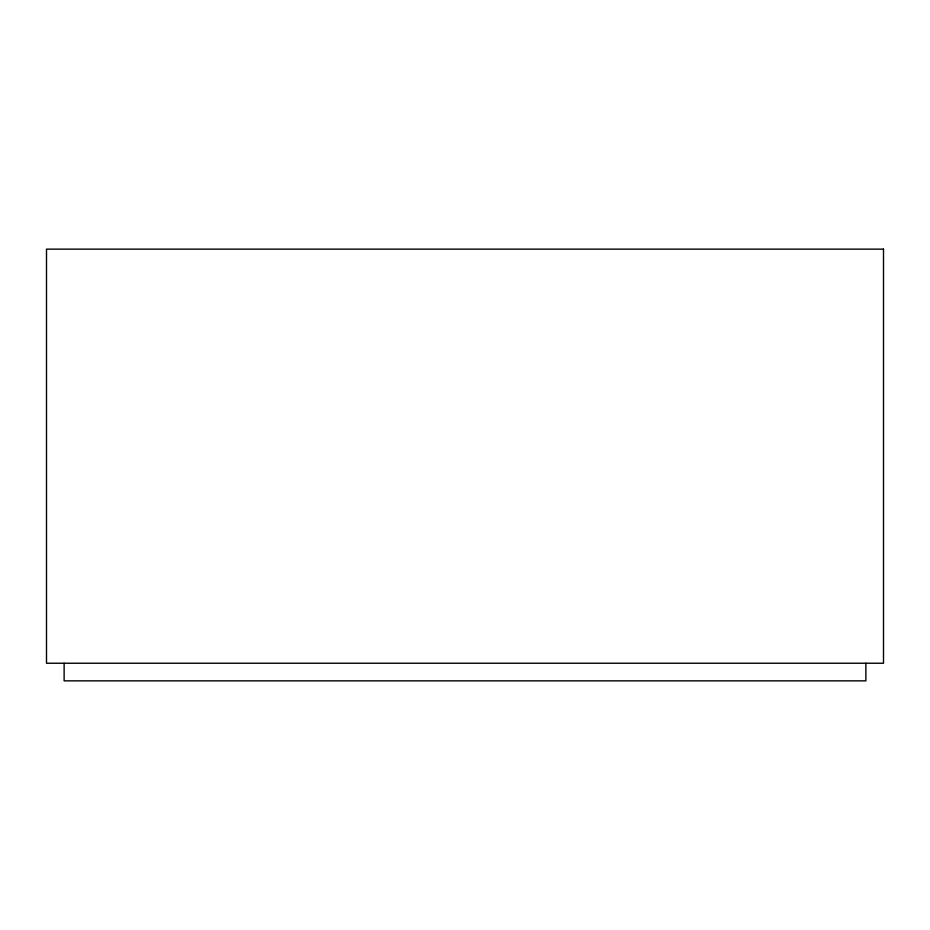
<?xml version="1.0" encoding="UTF-8"?>
<svg xmlns="http://www.w3.org/2000/svg" width="930" height="930" viewBox="0 0 930 930"><rect width="100%" height="100%" fill="white"/><g stroke="black" fill="none" stroke-linecap="round" stroke-linejoin="round"><path stroke-width="1.4" d="M865.877 663.241L865.877 680.853L64.124 680.853L64.124 663.241M883.5 249.147L46.5 249.147L46.5 663.241L883.5 663.241L883.5 249.147"/></g></svg>
